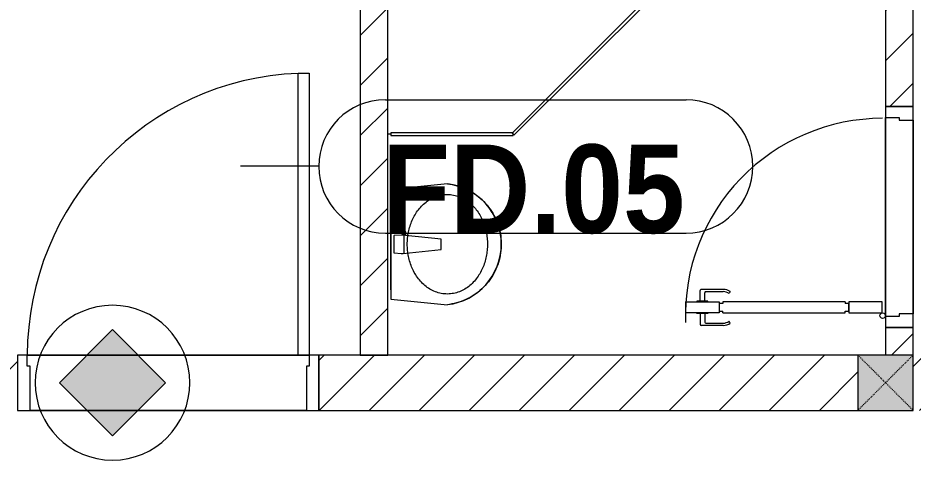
# Model space of a CAD drawing. Header units: millimetres. Extents: x 1591 to 239055, y -15958 to 83255.
# Drawn here: x 166893 to 170132, y 35357 to 36957 of the extents above; entities that cross this region are included whole.
import ezdxf

# ---------------------------------------------------------------- set-up
doc = ezdxf.new("R2010")
doc.units = ezdxf.units.MM
doc.linetypes.add('Dash', pattern=[6, 3, -3])
for name, color, linetype, lineweight in [('0-1', 250, 'Continuous', 5), ('A-ANNO-NOTE', 131, 'Continuous', 9), ('A-DETL-GENF-1', 9, 'Continuous', 9), ('A-DETL-GENF-2', 1, 'Continuous', 9), ('A-DOOR-1', 254, 'Continuous', 9), ('A-DOOR-2', 9, 'Continuous', 9), ('A-DOOR-3', 1, 'Continuous', 9), ('A-DOOR-FRAM-1', 1, 'Continuous', 9), ('A-DOOR-IDEN', 31, 'Continuous', 9), ('A-FLOR-2', 9, 'Continuous', 9), ('A-GLAZ-CURT-1', 254, 'Continuous', 9), ('A-GLAZ-CURT-2', 9, 'Continuous', 9), ('A-WALL', 113, 'Continuous', 9), ('A-WALL-1', 253, 'Continuous', 18), ('A-WALL-2', 9, 'Continuous', 9), ('A-WALL-3', 113, 'Continuous', 18), ('A-WALL-PATT-1', 10, 'Continuous', 9), ('A-WALL-PATT-2', 111, 'Continuous', 9), ('P-SANR-FIXT-1', 254, 'Continuous', 9), ('S-COLS', 52, 'Continuous', 9), ('S-COLS-5', 52, 'Continuous', 18), ('S-COLS-HDLN', 52, 'Dash', 9)]:
    doc.layers.add(name, color=color, linetype=linetype, lineweight=lineweight)
doc.styles.add('Arial_B_5', font='arialbd_0.ttf', dxfattribs={"width": 0.9, "height": 320})
pattern_1 = [(45, (0, 0), (-90.50967, 90.50967), [])]

# ---------------------------------------------------------------- blocks, each defined once
blk = doc.blocks.new('bonruatreo - Chậu rửa-V24-TKCS_MB TẦNG 6-8')
at = {"layer": 'P-SANR-FIXT-1'}
for p, q in [((-218.6, 205), (-198.4, 0)), ((198.4, 0), (218.6, 205)), ((-18.5, 182.5), (-32.2, 52.9)), ((18.5, 182.5), (-18.5, 182.5)), ((33, 45.4), (18.5, 182.5)), ((-35.6, 54.2), (-44.7, 54.2)), ((-44.7, 54.2), (-44.7, 42.8)), ((-44.7, 42.8), (-35.6, 42.8)), ((-35.6, 52.9), (-35.6, 54.2)), ((-32.2, 52.9), (-35.6, 52.9)), ((-35.6, 44.2), (-35.6, 52.9)), ((-35.6, 42.8), (-35.6, 44.2)), ((-35.6, 44.2), (-33.1, 44.2)), ((-32.2, 52.9), (-33.1, 44.2)), ((-33, 37.3), (-31.4, 12.2)), ((32.7, 48.5), (-32.7, 48.5)), ((31.4, 12.2), (33, 37.3)), ((-198.4, 0), (198.4, 0)), ((165, 0), (-165, 0)), ((-30.2, 11), (30.2, 11))]:
    blk.add_line(p, q, dxfattribs=at)
at = {"layer": 'P-SANR-FIXT-1', "flags": 128}
blk.add_lwpolyline([(-218.6, 205), (-217.4, 213.7), (-215.9, 222.4), (-214, 231), (-211.8, 239.5), (-209.3, 247.9), (-206.4, 256.2), (-203.2, 264.4), (-199.6, 272.5), (-195.8, 280.4), (-191.6, 288.1), (-187.1, 295.7), (-182.3, 303.1), (-177.3, 310.3), (-171.9, 317.3), (-166.3, 324.1), (-160.4, 330.6), (-154.2, 336.9), (-147.8, 342.9), (-141.2, 348.7), (-134.3, 354.2), (-127.3, 359.4), (-120, 364.4), (-112.5, 369), (-104.9, 373.4), (-97.1, 377.4), (-89.1, 381.2), (-81, 384.6), (-72.7, 387.6), (-64.4, 390.4), (-55.9, 392.8), (-47.3, 394.8), (-38.7, 396.6), (-30, 397.9), (-21.3, 399), (-12.5, 399.6), (-3.7, 400), (5.1, 399.9), (13.9, 399.6), (22.6, 398.8), (31.4, 397.8), (40.1, 396.3), (48.7, 394.5), (57.2, 392.4), (65.7, 390), (74, 387.2), (82.2, 384.1), (90.3, 380.6), (98.3, 376.8), (106.1, 372.7), (113.7, 368.3), (121.1, 363.6), (128.4, 358.7), (135.4, 353.4), (142.2, 347.8), (148.8, 342), (155.2, 335.9), (161.3, 329.6), (167.2, 323), (172.8, 316.2), (178.1, 309.2), (183.1, 302), (187.8, 294.6), (192.2, 287), (196.4, 279.2), (200.2, 271.3), (203.7, 263.2), (206.8, 255), (209.7, 246.6), (212.2, 238.2), (214.3, 229.7), (216.1, 221.1), (217.6, 212.4), (218.6, 205)], dxfattribs=at)
at = {"layer": 'P-SANR-FIXT-1'}
for centre, radius, start, end in [((0, 180), 220, 6.525, 173.475), ((5.5, 41.4), 38.7, 175.8543, 186.034), ((-5.5, 41.4), 38.7, 353.966, 6.034), ((-30.1, 12.3), 1.3, 183.5997, 268.7722), ((30.1, 12.3), 1.3, 271.2278, 356.4003)]:
    blk.add_arc(centre, radius, start, end, dxfattribs=at)
blk.add_open_spline([(-180, 205), (-180, 212.4), (-178.6, 227.3), (-172.4, 248.8), (-162.5, 268.9), (-149.4, 287), (-133.8, 303), (-116.1, 316.6), (-96.9, 327.9), (-76.5, 336.8), (-55.2, 343.5), (-33.3, 347.9), (-11.2, 350.1), (11.1, 350.1), (33.3, 347.9), (55.2, 343.5), (76.5, 336.8), (96.9, 327.9), (116.1, 316.6), (133.8, 302.9), (149.5, 287), (162.5, 268.8), (172.4, 248.8), (178.5, 227.5), (179.9, 213), (180, 205.8)], degree=3, knots=[-1, -1, -1, -1, -0.9565217, -0.9130435, -0.8695652, -0.826087, -0.7826087, -0.7391304, -0.6956522, -0.6521739, -0.6086957, -0.5652174, -0.5217391, -0.4782609, -0.4347826, -0.3913043, -0.3478261, -0.3043478, -0.2608696, -0.2173913, -0.173913, -0.1304348, -0.0869565, -0.0434783, -0.0015239, -0.0015239, -0.0015239, -0.0015239], dxfattribs=at)
blk.add_open_spline([(180, 205), (180, 197.6), (178.6, 182.7), (172.4, 161.2), (162.5, 141.2), (149.5, 123), (133.8, 107.1), (116.1, 93.4), (96.9, 82.1), (76.5, 73.2), (55.2, 66.5), (33.3, 62.1), (11.1, 59.9), (-11.2, 59.9), (-33.3, 62.1), (-55.2, 66.5), (-76.5, 73.2), (-96.9, 82.1), (-116.1, 93.4), (-133.8, 107), (-149.4, 123), (-162.5, 141.1), (-172.4, 161.2), (-178.6, 182.7), (-180, 197.6), (-180, 205)], degree=3, dxfattribs=at)
blk = doc.blocks.new('System Panel - Glazed-647900-TKCS_MB TẦNG 6-8')
at = {"layer": 'A-GLAZ-CURT-2'}
for p, q in [((221.3, 5), (-221.3, 5)), ((-221.3, 5), (-221.3, -5)), ((221.3, -5), (221.3, 5)), ((-221.3, -5), (221.3, -5))]:
    blk.add_line(p, q, dxfattribs=at)
blk = doc.blocks.new('System Panel - Glazed-579379-TKCS_MB TẦNG 6-8')
at = {"layer": 'A-GLAZ-CURT-2'}
for p, q in [((350.6, 5), (-350.6, 5)), ((-350.6, 5), (-350.6, -5)), ((350.6, -5), (350.6, 5)), ((-350.6, -5), (350.6, -5))]:
    blk.add_line(p, q, dxfattribs=at)
blk = doc.blocks.new('DOOR_CW_01 CANH MO-PANEL KINH - DIG_02-800x2200-CỬA NHÔM KÍNH-V22-TKCS_MB TẦNG 6-8')
at = {"layer": 'A-DETL-GENF-1'}
for p, q in [((-347, 772), (-307, 772)), ((-347, 652), (-347, 772)), ((-307, 772), (-307, 652)), ((-392, 637), (-392, 716.5)), ((-349, 720.5), (-388, 720.5)), ((-349, 731.8), (-347, 731.8)), ((-349, 692.2), (-349, 731.8)), ((-347, 692.2), (-347, 731.8)), ((-307, 692.2), (-307, 731.8)), ((-305, 731.8), (-307, 731.8)), ((-305, 692.2), (-305, 731.8)), ((-305, 720.5), (-266, 720.5)), ((-262, 637), (-262, 716.5)), ((-384, 699.5), (-384, 637)), ((-349, 703.5), (-380, 703.5)), ((-347, 692.2), (-349, 692.2)), ((-307, 692.2), (-305, 692.2)), ((-305, 703.5), (-274, 703.5)), ((-270, 699.5), (-270, 637)), ((-307, 652), (-347, 652)), ((-313, 652), (-341, 652)), ((-341, 652), (-341, 638)), ((-313, 638), (-313, 652)), ((-383.9, 611.2), (-377.3, 615.8)), ((-347, 638), (-341, 638)), ((-347, 638), (-347, 196)), ((-307, 638), (-313, 638)), ((-307, 196), (-307, 638)), ((-270.1, 611.2), (-276.7, 615.8)), ((-347, 196), (-341, 196)), ((-341, 196), (-341, 182)), ((-307, 196), (-313, 196)), ((-313, 182), (-313, 196)), ((-307, 182), (-347, 182)), ((-347, 182), (-347, 62)), ((-341, 182), (-313, 182)), ((-307, 62), (-307, 182)), ((-347, 62), (-307, 62))]:
    blk.add_line(p, q, dxfattribs=at)
blk.add_circle((-357, 60), 10, dxfattribs=at)
for centre, radius, start, end in [((-357, 60), 714, 360, 92), ((-388, 716.5), 4, 90, 180), ((-266, 716.5), 4, 0, 90), ((-380, 699.5), 4, 90, 180), ((-274, 699.5), 4, 0, 90), ((-347, 637), 45, 180, 215), ((-347, 637), 37, 180, 215), ((-307, 637), 37, 325, 0), ((-307, 637), 45, 325, 0)]:
    blk.add_arc(centre, radius, start, end, dxfattribs=at)
at = {"layer": 'A-DOOR-2'}
for p, q in [((-360, 50), (-400, 50)), ((-400, 50), (-400, -50)), ((-360, 0), (-360, 50)), ((-357, 50), (-332, 50)), ((400, 50), (360, 50)), ((360, 50), (360, 0)), ((400, -50), (400, 50)), ((-350, 0), (-360, 0)), ((-350, -50), (-350, 0)), ((360, 0), (350, 0)), ((350, 0), (350, -50)), ((-400, -50), (-350, -50)), ((350, -50), (400, -50))]:
    blk.add_line(p, q, dxfattribs=at)
blk = doc.blocks.new('NCV_TKTC_TANG 6 - 8_rvt-2-TKCS_MB TẦNG 6-8')
at = {"layer": 'A-WALL-PATT-1'}
h = blk.add_hatch(dxfattribs=at)
h.set_pattern_fill('FP_1', color=256, style=0, pattern_type=2)
h.set_pattern_definition(pattern_1)
h.paths.add_polyline_path([(72252.6, 35736.9), (72352.6, 35736.9), (72352.6, 37736.9), (72252.6, 37736.9), (72252.6, 35789.3)])
h.paths.add_polyline_path([(72352.6, 37836.9), (72352.6, 40136.9), (72252.6, 40136.9), (72252.6, 37836.9)])
h = blk.add_hatch(dxfattribs=at)
h.set_pattern_fill('FP_1', color=256, style=0, pattern_type=2)
h.set_pattern_definition(pattern_1)
h.paths.add_polyline_path([(74153, 35737.4), (74252.6, 35737.4), (74252.6, 35836.9), (74152.6, 35836.9), (74152.6, 35737.4)])
h.paths.add_polyline_path([(74252.6, 36636.9), (74252.6, 37736.9), (74152.6, 37736.9), (74152.6, 36636.9)])
at = {"layer": 'A-FLOR-2'}
for p, q in [((74152.6, 36596.9), (74152.6, 35876.9)), ((74252.6, 36586.9), (74252.6, 35886.9)), ((74252.6, 35886.9), (74252.6, 36586.9)), ((72362.6, 36536.9), (72352.6, 36536.9)), ((72104.5, 35737.4), (71014.5, 35737.4)), ((71047.6, 35736.9), (72067.6, 35736.9)), ((71057.6, 35537.4), (72057.6, 35537.4))]:
    blk.add_line(p, q, dxfattribs=at)
at = {"layer": 'A-WALL-1'}
for p, q in [((72252.6, 37736.9), (72252.6, 35736.9)), ((72352.6, 35736.9), (72352.6, 37736.9)), ((74152.6, 37736.9), (74152.6, 36636.9)), ((74252.6, 36636.9), (74252.6, 37736.9)), ((74152.6, 36636.9), (74252.6, 36636.9)), ((74252.6, 35836.9), (74152.6, 35836.9)), ((74152.6, 35836.9), (74152.6, 35737.4)), ((74252.6, 35737.4), (74252.6, 35836.9)), ((72252.6, 35736.9), (72352.6, 35736.9))]:
    blk.add_line(p, q, dxfattribs=at)
at = {"layer": 'A-WALL-2'}
for p, q in [((74152.6, 35876.9), (74152.6, 36596.9)), ((74252.6, 36586.9), (74252.6, 35886.9))]:
    blk.add_line(p, q, dxfattribs=at)
at = {"layer": 'A-DOOR-1', "rotation": 89.99999999999925}
blk.add_blockref('DOOR_CW_01 CANH MO-PANEL KINH - DIG_02-800x2200-CỬA NHÔM KÍNH-V22-TKCS_MB TẦNG 6-8', (74202.6, 36236.9), dxfattribs=at)
at = {"layer": 'A-GLAZ-CURT-1', "rotation": 44.99999999999996}
blk.add_blockref('System Panel - Glazed-579379-TKCS_MB TẦNG 6-8', (73053, 36784.8), dxfattribs=at)
at = {"layer": 'A-GLAZ-CURT-1'}
blk.add_blockref('System Panel - Glazed-647900-TKCS_MB TẦNG 6-8', (72583.9, 36536.9), dxfattribs=at)
at = {"layer": 'P-SANR-FIXT-1', "rotation": 270.0000000000001}
blk.add_blockref('bonruatreo - Chậu rửa-V24-TKCS_MB TẦNG 6-8', (72362.6, 36138.3), dxfattribs=at)
blk = doc.blocks.new('G1_SOF - BO TRU - 200x200-3056268-TKCS_MB TẦNG 6-8')
at = {"layer": 'S-COLS'}
blk.add_hatch(color=256, dxfattribs=at).paths.add_polyline_path([(100, -100), (100, 100), (-100, 100), (-100, -100)])
at = {"layer": 'S-COLS-5'}
for p, q in [((100, 100), (-100, 100)), ((-100, 100), (-100, -100)), ((100, -100), (100, 100)), ((-100, -100), (100, -100))]:
    blk.add_line(p, q, dxfattribs=at)
at = {"layer": 'S-COLS-HDLN'}
for p, q in [((100, 100), (-100, -100)), ((-100, 100), (100, -100))]:
    blk.add_line(p, q, dxfattribs=at)
blk = doc.blocks.new('FD_05 - FD_05-1000x2200mm-835434-TKCS_MB TẦNG 6-8')
at = {"layer": 'A-DETL-GENF-2'}
for p, q in [((470, 100), (470, 1120)), ((470, 1120), (510, 1120)), ((510, 1120), (510, 100)), ((510, 100), (470, 100))]:
    blk.add_line(p, q, dxfattribs=at)
blk.add_arc((510, 100), 1020, 92.2475, 180, dxfattribs=at)
at = {"layer": 'A-DOOR-FRAM-1'}
for p, q in [((-510, 100), (-545, 100)), ((-545, 100), (-545, -100)), ((-510, 60), (-510, 100)), ((545, 100), (510, 100)), ((510, 100), (510, 60)), ((545, -100), (545, 100)), ((-500, 60), (-510, 60)), ((-500, -100), (-500, 60)), ((510, 60), (500, 60)), ((500, 60), (500, -100)), ((-545, -100), (-500, -100)), ((500, -100), (545, -100))]:
    blk.add_line(p, q, dxfattribs=at)
blk = doc.blocks.new('HDNDCT_GHI CHÚ CỬA CHỐNG CHÁY EI30 - HDNDCT_GHI CHÚ CỬA CHỐNG CHÁY EI30-2461928-TKCS_MB TẦNG 6-8')
at = {"layer": 'A-ANNO-NOTE'}
blk.add_hatch(color=256, dxfattribs=at).paths.add_polyline_path([(-1.2, 0), (0, 1.2), (1.2, 0), (0, -1.2)])
for p, q in [((0, 1.2), (-1.2, 0)), ((1.2, 0), (0, 1.2)), ((-1.2, 0), (0, -1.2)), ((0, -1.2), (1.2, 0))]:
    blk.add_line(p, q, dxfattribs=at)
for start, end in [(360, 180), (180, 360)]:
    blk.add_arc((0, 0), 1.75, start, end, dxfattribs=at)
blk = doc.blocks.new('STN_Door Tag - STN_Door Tag-1788670-TKCS_MB TẦNG 6-8')
at = {"layer": 'A-DOOR-IDEN'}
for p, q in [((-3.37, 1.495), (3.431, 1.495)), ((-3.37, -1.524), (3.431, -1.524))]:
    blk.add_line(p, q, dxfattribs=at)
for centre, start, end in [((-3.37, -0.015), 90, 270), ((3.431, -0.015), 270, 90)]:
    blk.add_arc(centre, 1.509, start, end, dxfattribs=at)

msp = doc.modelspace()

# ---------------------------------------------------------------- hatches: boundary and pattern name
at = {"layer": 'A-WALL-PATT-2'}
h = msp.add_hatch(dxfattribs=at)
h.set_pattern_fill('FP_1', color=256, style=0, pattern_type=2)
h.set_pattern_definition([(45, (95879.7, 0), (-90.50967, 90.50967), [])])
h.paths.add_polyline_path([(172949.8, 35537.4), (173132.3, 35537.4), (173132.3, 35737.4), (170132.6, 35737.4), (170132.6, 35537.4)])
h.paths.add_polyline_path([(169725.8, 35537.4), (169932.6, 35537.4), (169932.6, 35737.4), (167982.3, 35737.4), (167982.3, 35537.4), (168919.7, 35537.4)])
h.paths.add_polyline_path([(161932.6, 35537.4), (162082.3, 35537.4), (162082.3, 35737.4), (161932.6, 35737.4), (161932.6, 35543.2)])
h.paths.add_polyline_path([(161732.6, 35537.4), (161732.6, 35737.4), (156932.3, 35737.4), (156932.3, 35537.4), (161665.6, 35537.4)])
h.paths.add_polyline_path([(163277.7, 35537.4), (164932.3, 35537.4), (164932.3, 35737.4), (163172.3, 35737.4), (163172.3, 35537.4)])
h.paths.add_polyline_path([(166501.7, 35537.4), (166892.3, 35537.4), (166892.3, 35737.4), (165132.3, 35737.4), (165132.3, 35537.4)])
h.paths.add_polyline_path([(155217.5, 35537.4), (156732.3, 35537.4), (156732.3, 35737.4), (154972.3, 35737.4), (154972.3, 35537.4)])
h.paths.add_polyline_path([(152332.3, 35537.4), (152332.3, 35737.4), (148732.3, 35737.4), (148732.3, 35537.4), (151993.5, 35537.4)])
h.paths.add_polyline_path([(153605.5, 35537.4), (153882.3, 35537.4), (153882.3, 35737.4), (152532.3, 35737.4), (152532.3, 35537.4), (152799.5, 35537.4)])
h.paths.add_polyline_path([(148532.3, 35537.4), (148532.3, 35737.4), (148382.3, 35737.4), (148382.3, 35537.4)])
h.paths.add_polyline_path([(147292.3, 35537.4), (147292.3, 35737.4), (145532.6, 35737.4), (145532.6, 35537.4), (147157.4, 35537.4)])
h.paths.add_polyline_path([(142321.4, 35537.4), (145332.6, 35537.4), (145332.6, 35737.4), (140532.3, 35737.4), (140532.3, 35537.4), (141515.4, 35537.4)])

# ---------------------------------------------------------------- linework, layer by layer
at = {"layer": 'A-DOOR-IDEN'}
msp.add_line((167699.2, 36421.6), (167981.5, 36421.5), dxfattribs=at)
at = {"layer": 'A-WALL'}
for p, q in [((166927.3, 35737.4), (167947.3, 35737.4)), ((167937.3, 35537.4), (166937.3, 35537.4))]:
    msp.add_line(p, q, dxfattribs=at)
at = {"layer": 'A-WALL-3'}
for p, q in [((169932.6, 35737.4), (167982.3, 35737.4)), ((167982.3, 35737.4), (167982.3, 35537.4)), ((167982.3, 35537.4), (169932.6, 35537.4))]:
    msp.add_line(p, q, dxfattribs=at)

# ---------------------------------------------------------------- block references
at = {"layer": '0-1'}
msp.add_blockref('NCV_TKTC_TANG 6 - 8_rvt-2-TKCS_MB TẦNG 6-8', (95879.7, 0), dxfattribs=at)
at = {"layer": 'A-ANNO-NOTE', "xscale": 160, "yscale": 160, "zscale": 160}
msp.add_blockref('HDNDCT_GHI CHÚ CỬA CHỐNG CHÁY EI30 - HDNDCT_GHI CHÚ CỬA CHỐNG CHÁY EI30-2461928-TKCS_MB TẦNG 6-8', (167235.5, 35637.4), dxfattribs=at)
at = {"layer": 'A-DOOR-3'}
msp.add_blockref('FD_05 - FD_05-1000x2200mm-835434-TKCS_MB TẦNG 6-8', (167437.3, 35637.4), dxfattribs=at)
at = {"layer": 'A-DOOR-IDEN', "xscale": 159.9999999999999, "yscale": 159.9999999999999, "zscale": 159.9999999999999}
msp.add_blockref('STN_Door Tag - STN_Door Tag-1788670-TKCS_MB TẦNG 6-8', (168762.2, 36422.2), dxfattribs=at)
at = {"layer": 'S-COLS'}
msp.add_blockref('G1_SOF - BO TRU - 200x200-3056268-TKCS_MB TẦNG 6-8', (170032.6, 35637.4), dxfattribs=at)

# ---------------------------------------------------------------- texts
at = {"layer": 'A-DOOR-IDEN', "insert": (168758.9, 36336.8), "char_height": 320, "width": 1124.64, "attachment_point": 5, "line_spacing_factor": 0.936439, "style": 'Arial_B_5'}
msp.add_mtext('\\pt7.2,14.4,21.6,28.8,36,43.2,50.4,57.6,64.8,72,79.2,86.4,93.6,100.8,108,115.2,122.4,129.6,136.8,144,151.2,158.4,165.6,172.8,180,187.2,194.4,201.6,208.8,216,223.2,230.4;FD.05', dxfattribs=at)

doc.saveas('drawing.dxf')
